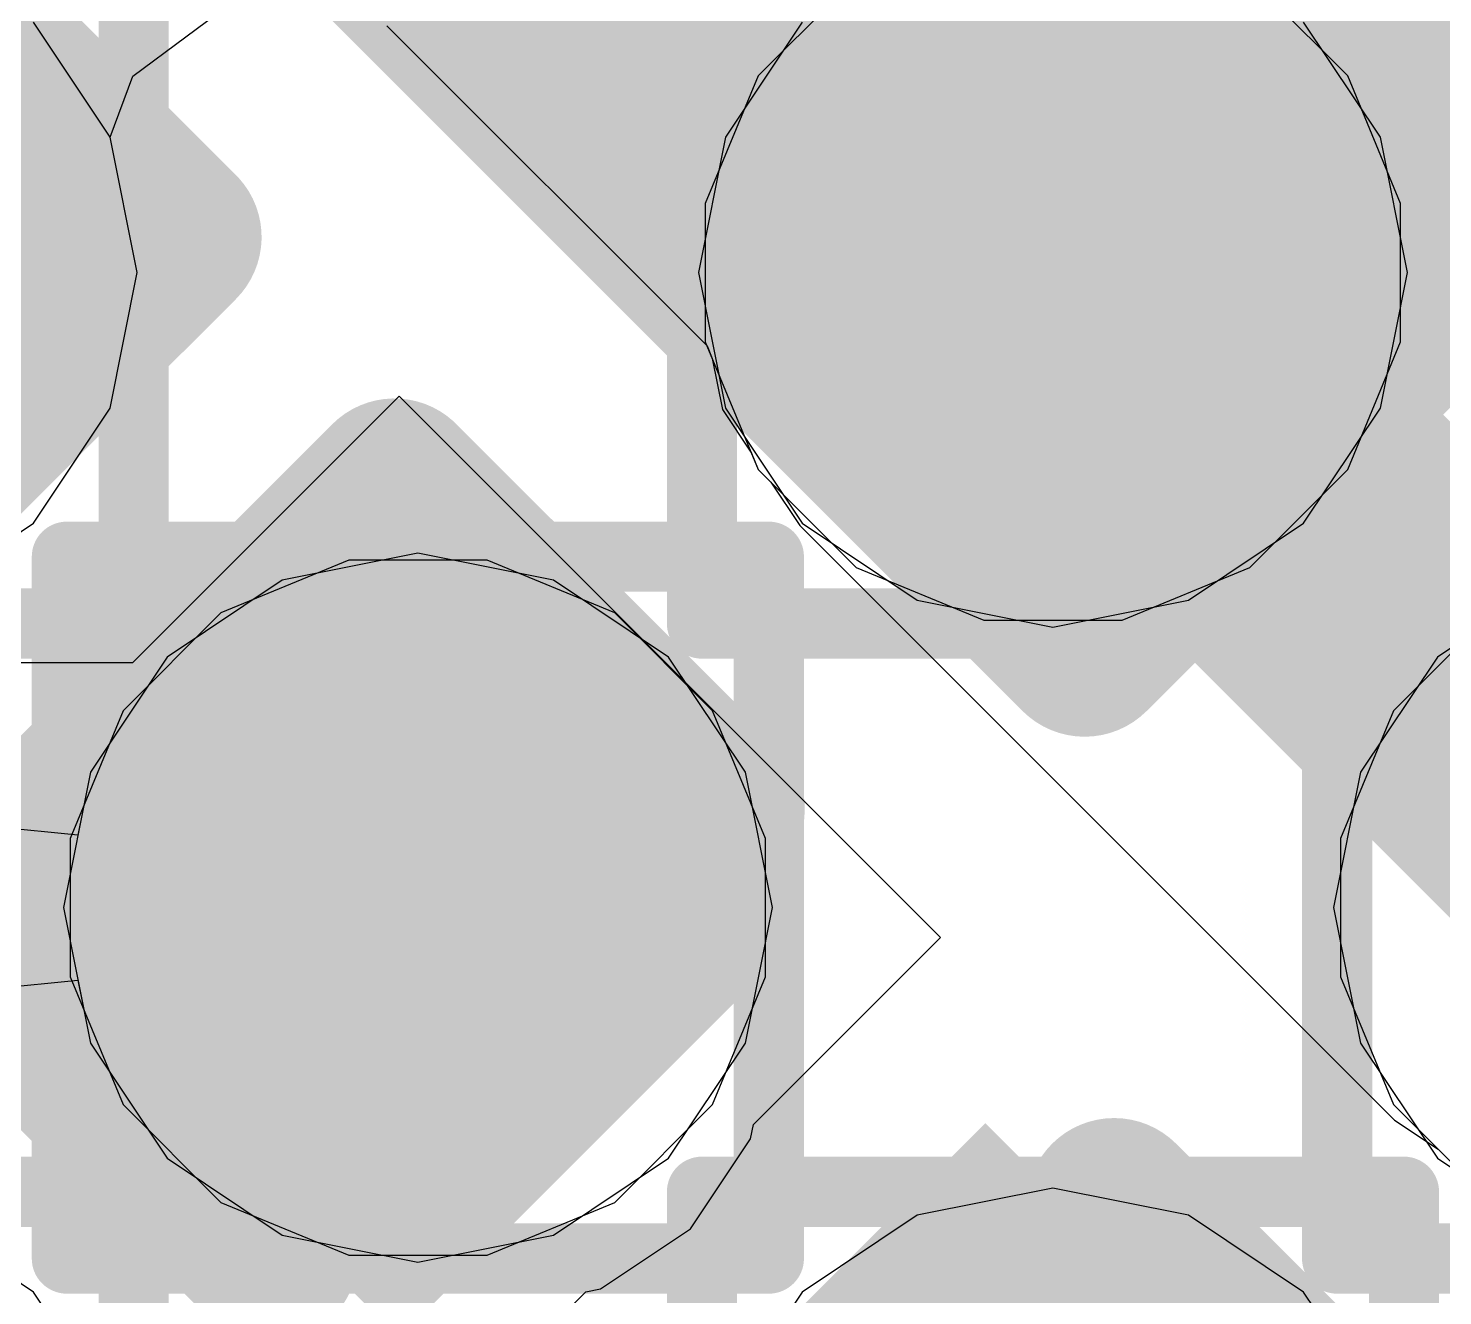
# Model space of a CAD drawing. Header units: inches. Extents: x -6 to 284, y -12 to 154.
# Drawn here: x 52.287 to 53.311, y 4.778 to 5.695 of the extents above; entities that cross this region are included whole.
import ezdxf

# ---------------------------------------------------------------- set-up
doc = ezdxf.new("R2010")
doc.units = ezdxf.units.IN
for name, color, linetype in [('Bottom Layer', 5, 'Continuous'), ('Bottom Overlay', 54, 'Continuous'), ('Bottom Paste', 16, 'Continuous'), ('Bottom Solder', 6, 'Continuous'), ('Drill Drawing', 1, 'Continuous'), ('GND-1', 16, 'Continuous'), ('GND-2', 90, 'Continuous'), ('GND-3', 216, 'Continuous'), ('GND-4', 54, 'Continuous'), ('PWR-1', 156, 'Continuous'), ('PWR-2', 130, 'Continuous'), ('Signal L1', 76, 'Continuous'), ('Signal L2', 6, 'Continuous'), ('Top Layer', 1, 'Continuous'), ('Top Paste', 8, 'Continuous'), ('Top Solder', 216, 'Continuous'), ('Via Holes', 16, 'Continuous')]:
    doc.layers.add(name, color=color, linetype=linetype)

# ---------------------------------------------------------------- blocks, each defined once
blk = doc.blocks.new('BGA_565_15_5_14_4__132')
at = {"layer": 'Top Layer'}
h = blk.add_hatch(color=1, dxfattribs=at)
edge = h.paths.add_edge_path()
edge.add_arc((2.9250005, 0.9749993199999999), 0.12499848, 0, 360)
h = blk.add_hatch(color=1, dxfattribs=at)
edge = h.paths.add_edge_path()
edge.add_arc((3.5749992, 0.9749993199999999), 0.12499848, 0, 360)
at = {"layer": 'Top Paste'}
h = blk.add_hatch(color=8, dxfattribs=at)
edge = h.paths.add_edge_path()
edge.add_arc((2.9250005, 0.9749993199999999), 0.12499848, 0, 360)
h = blk.add_hatch(color=8, dxfattribs=at)
edge = h.paths.add_edge_path()
edge.add_arc((3.5749992, 0.9749993199999999), 0.12499848, 0, 360)
at = {"layer": 'Top Solder'}
h = blk.add_hatch(color=216, dxfattribs=at)
edge = h.paths.add_edge_path()
edge.add_arc((2.9250005, 0.9749993199999999), 0.17499838, 0, 360)
h = blk.add_hatch(color=216, dxfattribs=at)
edge = h.paths.add_edge_path()
edge.add_arc((3.5749992, 0.9749993199999999), 0.17499838, 0, 360)
blk = doc.blocks.new('CAP_0201_B_366')
at = {"layer": 'Bottom Layer'}
for points in [[(-0.44999656, 0.1499997), (-0.14999716, 0.1499997), (-0.14999716, -0.1499997), (-0.44999656, -0.1499997)], [(0.15000224, 0.1499997), (0.4500016399999999, 0.1499997), (0.4500016399999999, -0.1499997), (0.15000224, -0.1499997)]]:
    blk.add_hatch(color=5, dxfattribs=at).paths.add_polyline_path(points)
at = {"layer": 'Bottom Paste'}
for points in [[(-0.44999656, 0.1499997), (-0.14999716, 0.1499997), (-0.14999716, -0.1499997), (-0.44999656, -0.1499997)], [(0.15000224, 0.1499997), (0.4500016399999999, 0.1499997), (0.4500016399999999, -0.1499997), (0.15000224, -0.1499997)]]:
    blk.add_hatch(color=16, dxfattribs=at).paths.add_polyline_path(points)
at = {"layer": 'Bottom Solder'}
for points in [[(-0.50499772, 0.20500086), (-0.094996, 0.20500086), (-0.094996, -0.20500086), (-0.50499772, -0.20500086)], [(0.09500107999999999, 0.20500086), (0.5050028, 0.20500086), (0.5050028, -0.20500086), (0.09500107999999999, -0.20500086)]]:
    blk.add_hatch(color=6, dxfattribs=at).paths.add_polyline_path(points)
at = {"layer": 'Bottom Overlay'}
for points in [[(0.5334, 0.2286, 0.127, 0.127, 0), (0.20320254, 0.22860254, 0.127, 0.127, 0)], [(0.5334, 0.2286, 0.127, 0.127, 0), (0.5334, -0.2286, 0.127, 0.127, 0)], [(-0.2032, -0.2286, 0.127, 0.127, 0), (-0.5333974599999999, -0.22860254, 0.127, 0.127, 0)], [(0.5334, -0.2286, 0.127, 0.127, 0), (0.20320254, -0.22860254, 0.127, 0.127, 0)]]:
    blk.add_lwpolyline(points, format="xyseb", dxfattribs=at)
for points in [[(0.17145254, 0.22860254, 0.0635, 0.0635, 1), (0.23495254, 0.22860254, 0.0635, 0.0635, 1)], [(0.5016499999999999, 0.2286, 0.0635, 0.0635, 1), (0.5651499999999999, 0.2286, 0.0635, 0.0635, 1)], [(0.5016499999999999, 0.2286, 0.0635, 0.0635, 1), (0.5651499999999999, 0.2286, 0.0635, 0.0635, 1)], [(-0.23495, -0.2286, 0.0635, 0.0635, 1), (-0.17145, -0.2286, 0.0635, 0.0635, 1)], [(0.17145254, -0.22860254, 0.0635, 0.0635, 1), (0.23495254, -0.22860254, 0.0635, 0.0635, 1)], [(0.5016499999999999, -0.2286, 0.0635, 0.0635, 1), (0.5651499999999999, -0.2286, 0.0635, 0.0635, 1)], [(0.5016499999999999, -0.2286, 0.0635, 0.0635, 1), (0.5651499999999999, -0.2286, 0.0635, 0.0635, 1)]]:
    blk.add_lwpolyline(points, format="xyseb", close=True, dxfattribs=at)
blk = doc.blocks.new('CAP_0201_B_374')
at = {"layer": 'Bottom Solder'}
blk.add_hatch(color=6, dxfattribs=at).paths.add_polyline_path([(-0.50499772, 0.20500086), (-0.094996, 0.20500086), (-0.094996, -0.20500086), (-0.50499772, -0.20500086)])
at = {"layer": 'Bottom Overlay'}
for points in [[(-0.5334, 0.2286, 0.127, 0.127, 0), (-0.5334, -0.2286, 0.127, 0.127, 0)], [(-0.2032, -0.2286, 0.127, 0.127, 0), (-0.5334, -0.2286, 0.127, 0.127, 0)]]:
    blk.add_lwpolyline(points, format="xyseb", dxfattribs=at)
blk.add_lwpolyline([(-0.5651499999999999, -0.2286, 0.0635, 0.0635, 1), (-0.5016499999999999, -0.2286, 0.0635, 0.0635, 1)], format="xyseb", close=True, dxfattribs=at)
blk.add_lwpolyline([(-0.5651499999999999, -0.2286, 0.0635, 0.0635, 1), (-0.5016499999999999, -0.2286, 0.0635, 0.0635, 1)], format="xyseb", close=True, dxfattribs=at)
blk = doc.blocks.new('C___0603_B_414')
at = {"layer": 'Bottom Layer'}
blk.add_hatch(color=5, dxfattribs=at).paths.add_polyline_path([(0.3810000000000001, -0.4445), (0.3809999999999999, 0.4445), (1.143, 0.4445), (1.143, -0.4445)])
at = {"layer": 'Bottom Paste'}
blk.add_hatch(color=16, dxfattribs=at).paths.add_polyline_path([(0.3810000000000001, -0.4445), (0.3809999999999999, 0.4445), (1.143, 0.4445), (1.143, -0.4445)])
at = {"layer": 'Bottom Solder'}
blk.add_hatch(color=6, dxfattribs=at).paths.add_polyline_path([(0.3210001200000001, -0.50449988), (0.3210001199999999, 0.5044998799999999), (1.20299988, 0.50449988), (1.20299988, -0.5044998799999999)])
at = {"layer": 'Bottom Overlay'}
for points in [[(1.2446, -0.5334, 0.127, 0.127, 0), (1.2446, 0.5334, 0.127, 0.127, 0)], [(0.4571999999999999, -0.5334, 0.127, 0.127, 0), (1.2446, -0.5334, 0.127, 0.127, 0)]]:
    blk.add_lwpolyline(points, format="xyseb", dxfattribs=at)
blk.add_lwpolyline([(1.21285, -0.5334, 0.0635, 0.0635, 1), (1.27635, -0.5334, 0.0635, 0.0635, 1)], format="xyseb", close=True, dxfattribs=at)
blk.add_lwpolyline([(1.21285, -0.5334, 0.0635, 0.0635, 1), (1.27635, -0.5334, 0.0635, 0.0635, 1)], format="xyseb", close=True, dxfattribs=at)
blk = doc.blocks.new('CAP_0201_B_418')
at = {"layer": 'Bottom Overlay'}
for points in [[(0.5334, -0.2286, 0.127, 0.127, 0), (0.5334, 0.2286, 0.127, 0.127, 0)], [(0.5334, -0.2286, 0.127, 0.127, 0), (0.2032, -0.2286, 0.127, 0.127, 0)]]:
    blk.add_lwpolyline(points, format="xyseb", dxfattribs=at)
blk.add_lwpolyline([(0.5016499999999999, -0.2286, 0.0635, 0.0635, 1), (0.5651499999999999, -0.2286, 0.0635, 0.0635, 1)], format="xyseb", close=True, dxfattribs=at)
blk.add_lwpolyline([(0.5016499999999999, -0.2286, 0.0635, 0.0635, 1), (0.5651499999999999, -0.2286, 0.0635, 0.0635, 1)], format="xyseb", close=True, dxfattribs=at)

msp = doc.modelspace()

# ---------------------------------------------------------------- hatches: boundary and pattern name
at = {"layer": 'Bottom Layer'}
h = msp.add_hatch(color=5, dxfattribs=at)
edge = h.paths.add_edge_path()
edge.add_arc((53.02895414, 5.51825922), 0.1499997, 0, 360)
h = msp.add_hatch(color=5, dxfattribs=at)
edge = h.paths.add_edge_path()
edge.add_arc((52.56933098, 5.0586386), 0.1499997, 0, 360)
at = {"layer": 'GND-1'}
h = msp.add_hatch(color=16, dxfattribs=at)
edge = h.paths.add_edge_path()
edge.add_arc((53.02895414, 5.51825922), 0.1499997, 0, 360)
h = msp.add_hatch(color=16, dxfattribs=at)
edge = h.paths.add_edge_path()
edge.add_arc((52.56933098, 5.0586386), 0.1499997, 0, 360)
at = {"layer": 'GND-2'}
h = msp.add_hatch(color=90, dxfattribs=at)
edge = h.paths.add_edge_path()
edge.add_arc((53.02895414, 5.51825922), 0.1499997, 0, 360)
h = msp.add_hatch(color=90, dxfattribs=at)
edge = h.paths.add_edge_path()
edge.add_arc((52.56933098, 5.0586386), 0.1499997, 0, 360)
at = {"layer": 'GND-3'}
h = msp.add_hatch(color=216, dxfattribs=at)
edge = h.paths.add_edge_path()
edge.add_arc((53.02895414, 5.51825922), 0.1499997, 0, 360)
h = msp.add_hatch(color=216, dxfattribs=at)
edge = h.paths.add_edge_path()
edge.add_arc((52.56933098, 5.0586386), 0.1499997, 0, 360)
at = {"layer": 'GND-4'}
h = msp.add_hatch(color=54, dxfattribs=at)
edge = h.paths.add_edge_path()
edge.add_arc((53.02895414, 5.51825922), 0.1499997, 0, 360)
h = msp.add_hatch(color=54, dxfattribs=at)
edge = h.paths.add_edge_path()
edge.add_arc((52.56933098, 5.0586386), 0.1499997, 0, 360)
at = {"layer": 'PWR-1'}
h = msp.add_hatch(color=156, dxfattribs=at)
edge = h.paths.add_edge_path()
edge.add_arc((53.02895414, 5.51825922), 0.1499997, 0, 360)
h = msp.add_hatch(color=156, dxfattribs=at)
edge = h.paths.add_edge_path()
edge.add_arc((52.56933098, 5.0586386), 0.1499997, 0, 360)
at = {"layer": 'PWR-2'}
h = msp.add_hatch(color=130, dxfattribs=at)
edge = h.paths.add_edge_path()
edge.add_arc((53.02895414, 5.51825922), 0.1499997, 0, 360)
h = msp.add_hatch(color=130, dxfattribs=at)
edge = h.paths.add_edge_path()
edge.add_arc((52.56933098, 5.0586386), 0.1499997, 0, 360)
at = {"layer": 'Signal L1'}
h = msp.add_hatch(color=76, dxfattribs=at)
edge = h.paths.add_edge_path()
edge.add_arc((53.02895414, 5.51825922), 0.1499997, 0, 360)
h = msp.add_hatch(color=76, dxfattribs=at)
edge = h.paths.add_edge_path()
edge.add_arc((52.56933098, 5.0586386), 0.1499997, 0, 360)
at = {"layer": 'Signal L2'}
h = msp.add_hatch(color=6, dxfattribs=at)
edge = h.paths.add_edge_path()
edge.add_arc((53.02895414, 5.51825922), 0.1499997, 0, 360)
h = msp.add_hatch(color=6, dxfattribs=at)
edge = h.paths.add_edge_path()
edge.add_arc((52.56933098, 5.0586386), 0.1499997, 0, 360)
at = {"layer": 'Top Layer'}
h = msp.add_hatch(color=1, dxfattribs=at)
edge = h.paths.add_edge_path()
edge.add_arc((53.02895414, 5.51825922), 0.1499997, 0, 360)
h = msp.add_hatch(color=1, dxfattribs=at)
edge = h.paths.add_edge_path()
edge.add_arc((52.56933098, 5.0586386), 0.1499997, 0, 360)
at = {"layer": 'Via Holes'}
h = msp.add_hatch(color=7, dxfattribs=at)
edge = h.paths.add_edge_path()
edge.add_arc((53.02895414, 5.51825922), 0.07499858, 0, 360)
h = msp.add_hatch(color=7, dxfattribs=at)
edge = h.paths.add_edge_path()
edge.add_arc((52.56933098, 5.0586386), 0.07499858, 0, 360)

# ---------------------------------------------------------------- linework, layer by layer
at = {"layer": 'Bottom Layer'}
for p, q in [((52.54678848, 5.69701934), (52.77859904, 5.465208779999999)), ((52.77859904, 5.465208779999999), (52.78231505999999, 5.456237499999999)), ((52.78231505999999, 5.456237499999999), (52.78969121999999, 5.419153499999999)), ((52.55574706, 5.42877248), (52.36293819999999, 5.23596362)), ((52.94748363999999, 5.037035899999999), (52.55574706, 5.42877248)), ((52.78969121999999, 5.419153499999999), (52.81069702, 5.38771592)), ((52.81069702, 5.38771592), (52.81565764, 5.37573982)), ((52.81565764, 5.37573982), (52.8248245, 5.36657296)), ((52.8248245, 5.36657296), (52.84583029999999, 5.33513538)), ((52.84583029999999, 5.33513538), (53.27622314, 4.90474254)), ((52.36293819999999, 5.23596362), (52.08755393999999, 5.23596362)), ((52.81219816, 4.90175042), (52.94748363999999, 5.037035899999999)), ((53.27622314, 4.90474254), (53.3076531, 4.88374182)), ((52.81011028, 4.891250059999999), (52.81219816, 4.90175042)), ((52.76660261999999, 4.826137159999999), (52.81011028, 4.891250059999999)), ((53.3076531, 4.88374182), (53.34605282, 4.8453421)), ((52.70148971999999, 4.7826295), (52.76660261999999, 4.826137159999999)), ((52.55574706, 4.645299319999999), (52.69098936, 4.780541619999999)), ((52.69098936, 4.780541619999999), (52.70148971999999, 4.7826295))]:
    msp.add_line(p, q, dxfattribs=at)
for points in [[(53.02895414, 5.51825922, 0.254, 0.254, 0), (53.02895414, 5.86689454, 0.254, 0.254, 0)], [(53.02895414, 5.51825922, 0.254, 0.254, 0), (53.45934698, 5.087866379999999, 0.254, 0.254, 0)], [(52.08755393999999, 5.0352579, 0.1397, 0.1397, 0), (52.44417502, 5.0352579, 0.1397, 0.1397, 0)], [(52.44417502, 5.0352579, 0.1397, 0.1397, 0), (52.49319701999999, 4.9862359, 0.1397, 0.1397, 0)], [(52.50845988, 4.9862359, 0.1397, 0.1397, 0), (52.55748187999999, 5.0352579, 0.1397, 0.1397, 0)], [(52.55748187999999, 5.0352579, 0.1397, 0.1397, 0), (52.62468265999999, 4.96805712, 0.1397, 0.1397, 0)], [(52.49319701999999, 4.9862359, 0.1397, 0.1397, 0), (52.50845988, 4.9862359, 0.1397, 0.1397, 0)]]:
    msp.add_lwpolyline(points, format="xyseb", dxfattribs=at)
for points in [[(52.96545414000001, 5.51825922, 0.127, 0.127, 1), (53.09245414, 5.51825922, 0.127, 0.127, 1)], [(52.96545414000001, 5.51825922, 0.127, 0.127, 1), (53.09245414, 5.51825922, 0.127, 0.127, 1)], [(52.40925002, 5.0352579, 0.06985, 0.06985, 1), (52.47910002, 5.0352579, 0.06985, 0.06985, 1)], [(52.40925002, 5.0352579, 0.06985, 0.06985, 1), (52.47910002, 5.0352579, 0.06985, 0.06985, 1)], [(52.52255688, 5.0352579, 0.06985, 0.06985, 1), (52.59240688, 5.0352579, 0.06985, 0.06985, 1)], [(52.52255688, 5.0352579, 0.06985, 0.06985, 1), (52.59240688, 5.0352579, 0.06985, 0.06985, 1)], [(52.45827202, 4.9862359, 0.06985, 0.06985, 1), (52.52812202, 4.9862359, 0.06985, 0.06985, 1)], [(52.45827202, 4.9862359, 0.06985, 0.06985, 1), (52.52812202, 4.9862359, 0.06985, 0.06985, 1)], [(52.47353488, 4.9862359, 0.06985, 0.06985, 1), (52.54338488, 4.9862359, 0.06985, 0.06985, 1)], [(52.47353488, 4.9862359, 0.06985, 0.06985, 1), (52.54338488, 4.9862359, 0.06985, 0.06985, 1)], [(52.58975766, 4.96805712, 0.06985, 0.06985, 1), (52.65960766, 4.96805712, 0.06985, 0.06985, 1)]]:
    msp.add_lwpolyline(points, format="xyseb", close=True, dxfattribs=at)
at = {"layer": 'Drill Drawing'}
for points in [[(52.36371035999999, 5.26425922, 0.0508, 0.0508, 0), (52.36371035999999, 5.77225922, 0.0508, 0.0508, 0)], [(52.77495414, 5.26425922, 0.0508, 0.0508, 0), (52.77495414, 5.77225922, 0.0508, 0.0508, 0)], [(53.28295413999999, 5.26425922, 0.0508, 0.0508, 0), (53.28295413999999, 5.77225922, 0.0508, 0.0508, 0)], [(52.31533098, 5.3126386, 0.0508, 0.0508, 0), (52.82333097999999, 5.3126386, 0.0508, 0.0508, 0)], [(52.31533098, 4.8046386, 0.0508, 0.0508, 0), (52.31533098, 5.3126386, 0.0508, 0.0508, 0)], [(52.82333097999999, 4.8046386, 0.0508, 0.0508, 0), (52.82333097999999, 5.3126386, 0.0508, 0.0508, 0)], [(53.23457221999999, 5.3126386, 0.0508, 0.0508, 0), (53.74257221999999, 5.3126386, 0.0508, 0.0508, 0)], [(53.23457221999999, 4.8046386, 0.0508, 0.0508, 0), (53.23457221999999, 5.3126386, 0.0508, 0.0508, 0)], [(51.85571035999999, 5.26425922, 0.0508, 0.0508, 0), (52.36371035999999, 5.26425922, 0.0508, 0.0508, 0)], [(52.77495414, 5.26425922, 0.0508, 0.0508, 0), (53.28295413999999, 5.26425922, 0.0508, 0.0508, 0)], [(51.85571035999999, 4.85301798, 0.0508, 0.0508, 0), (52.36371035999999, 4.85301798, 0.0508, 0.0508, 0)], [(52.36371035999999, 4.34501798, 0.0508, 0.0508, 0), (52.36371035999999, 4.85301798, 0.0508, 0.0508, 0)], [(52.7749516, 4.85301798, 0.0508, 0.0508, 0), (53.2829516, 4.85301798, 0.0508, 0.0508, 0)], [(52.7749516, 4.34501798, 0.0508, 0.0508, 0), (52.7749516, 4.85301798, 0.0508, 0.0508, 0)], [(53.2829516, 4.34501798, 0.0508, 0.0508, 0), (53.2829516, 4.85301798, 0.0508, 0.0508, 0)], [(52.31533098, 4.8046386, 0.0508, 0.0508, 0), (52.82333097999999, 4.8046386, 0.0508, 0.0508, 0)], [(53.23457221999999, 4.8046386, 0.0508, 0.0508, 0), (53.74257221999999, 4.8046386, 0.0508, 0.0508, 0)]]:
    msp.add_lwpolyline(points, format="xyseb", dxfattribs=at)
for points in [[(52.30263097999999, 5.3126386, 0.0254, 0.0254, 1), (52.32803098, 5.3126386, 0.0254, 0.0254, 1)], [(52.30263097999999, 5.3126386, 0.0254, 0.0254, 1), (52.32803098, 5.3126386, 0.0254, 0.0254, 1)], [(52.81063097999999, 5.3126386, 0.0254, 0.0254, 1), (52.83603098, 5.3126386, 0.0254, 0.0254, 1)], [(52.81063097999999, 5.3126386, 0.0254, 0.0254, 1), (52.83603098, 5.3126386, 0.0254, 0.0254, 1)], [(53.22187222, 5.3126386, 0.0254, 0.0254, 1), (53.24727222, 5.3126386, 0.0254, 0.0254, 1)], [(53.22187222, 5.3126386, 0.0254, 0.0254, 1), (53.24727222, 5.3126386, 0.0254, 0.0254, 1)], [(52.35101036, 5.26425922, 0.0254, 0.0254, 1), (52.37641035999999, 5.26425922, 0.0254, 0.0254, 1)], [(52.35101036, 5.26425922, 0.0254, 0.0254, 1), (52.37641035999999, 5.26425922, 0.0254, 0.0254, 1)], [(52.76225414, 5.26425922, 0.0254, 0.0254, 1), (52.78765414, 5.26425922, 0.0254, 0.0254, 1)], [(52.76225414, 5.26425922, 0.0254, 0.0254, 1), (52.78765414, 5.26425922, 0.0254, 0.0254, 1)], [(53.27025413999999, 5.26425922, 0.0254, 0.0254, 1), (53.29565414, 5.26425922, 0.0254, 0.0254, 1)], [(53.27025413999999, 5.26425922, 0.0254, 0.0254, 1), (53.29565414, 5.26425922, 0.0254, 0.0254, 1)], [(52.35101036, 4.85301798, 0.0254, 0.0254, 1), (52.37641035999999, 4.85301798, 0.0254, 0.0254, 1)], [(52.35101036, 4.85301798, 0.0254, 0.0254, 1), (52.37641035999999, 4.85301798, 0.0254, 0.0254, 1)], [(52.76225159999999, 4.85301798, 0.0254, 0.0254, 1), (52.78765159999999, 4.85301798, 0.0254, 0.0254, 1)], [(52.76225159999999, 4.85301798, 0.0254, 0.0254, 1), (52.78765159999999, 4.85301798, 0.0254, 0.0254, 1)], [(53.27025159999999, 4.85301798, 0.0254, 0.0254, 1), (53.29565159999999, 4.85301798, 0.0254, 0.0254, 1)], [(53.27025159999999, 4.85301798, 0.0254, 0.0254, 1), (53.29565159999999, 4.85301798, 0.0254, 0.0254, 1)], [(52.30263097999999, 4.8046386, 0.0254, 0.0254, 1), (52.32803098, 4.8046386, 0.0254, 0.0254, 1)], [(52.30263097999999, 4.8046386, 0.0254, 0.0254, 1), (52.32803098, 4.8046386, 0.0254, 0.0254, 1)], [(52.81063097999999, 4.8046386, 0.0254, 0.0254, 1), (52.83603098, 4.8046386, 0.0254, 0.0254, 1)], [(52.81063097999999, 4.8046386, 0.0254, 0.0254, 1), (52.83603098, 4.8046386, 0.0254, 0.0254, 1)], [(53.22187222, 4.8046386, 0.0254, 0.0254, 1), (53.24727222, 4.8046386, 0.0254, 0.0254, 1)], [(53.22187222, 4.8046386, 0.0254, 0.0254, 1), (53.24727222, 4.8046386, 0.0254, 0.0254, 1)]]:
    msp.add_lwpolyline(points, format="xyseb", close=True, dxfattribs=at)
at = {"layer": 'GND-1'}
for p, q in [((52.88643474, 5.73155572), (52.81565764, 5.660778619999999)), ((53.24225063999999, 5.660778619999999), (53.17147354, 5.73155572)), ((52.81565764, 5.660778619999999), (52.77735443999999, 5.56830484)), ((53.28055384, 5.56830484), (53.24225063999999, 5.660778619999999)), ((52.77735443999999, 5.56830484), (52.77735443999999, 5.468213599999999)), ((53.28055384, 5.468213599999999), (53.28055384, 5.56830484)), ((52.77735443999999, 5.468213599999999), (52.81565764, 5.37573982)), ((53.24225063999999, 5.37573982), (53.28055384, 5.468213599999999)), ((52.81565764, 5.37573982), (52.88643474, 5.30496272)), ((53.17147354, 5.30496272), (53.24225063999999, 5.37573982)), ((52.51928536, 5.310238299999999), (52.42681158, 5.271935099999999)), ((52.6193766, 5.310238299999999), (52.51928536, 5.310238299999999)), ((52.71185038, 5.271935099999999), (52.6193766, 5.310238299999999)), ((52.88643474, 5.30496272), (52.97890852, 5.266659519999999)), ((53.07899976, 5.266659519999999), (53.17147354, 5.30496272)), ((52.42681158, 5.271935099999999), (52.35603448, 5.201158)), ((52.78262748, 5.201158), (52.71185038, 5.271935099999999)), ((53.34605282, 5.271935099999999), (53.27527572, 5.201158)), ((52.97890852, 5.266659519999999), (53.07899976, 5.266659519999999)), ((52.35603448, 5.201158), (52.31773127999999, 5.10868422)), ((52.82093068, 5.10868422), (52.78262748, 5.201158)), ((53.27527572, 5.201158), (53.23697252, 5.10868422)), ((52.31773127999999, 5.10868422), (52.31773127999999, 5.00859298)), ((52.82093068, 5.00859298), (52.82093068, 5.10868422)), ((53.23697252, 5.10868422), (53.23697252, 5.00859298)), ((52.31773127999999, 5.00859298), (52.35603448, 4.9161192)), ((52.78262748, 4.9161192), (52.82093068, 5.00859298)), ((53.23697252, 5.00859298), (53.27527572, 4.9161192)), ((52.35603448, 4.9161192), (52.42681158, 4.8453421)), ((52.71185038, 4.8453421), (52.78262748, 4.9161192)), ((53.27527572, 4.9161192), (53.34605282, 4.8453421)), ((52.42681158, 4.8453421), (52.51928536, 4.807038899999999)), ((52.6193766, 4.807038899999999), (52.71185038, 4.8453421)), ((52.51928536, 4.807038899999999), (52.6193766, 4.807038899999999))]:
    msp.add_line(p, q, dxfattribs=at)
at = {"layer": 'GND-2'}
for p, q in [((52.88643474, 5.73155572), (52.81565764, 5.660778619999999)), ((53.24225063999999, 5.660778619999999), (53.17147354, 5.73155572)), ((52.81565764, 5.660778619999999), (52.77735443999999, 5.56830484)), ((53.28055384, 5.56830484), (53.24225063999999, 5.660778619999999)), ((52.77735443999999, 5.56830484), (52.77735443999999, 5.468213599999999)), ((53.28055384, 5.468213599999999), (53.28055384, 5.56830484)), ((52.77735443999999, 5.468213599999999), (52.81565764, 5.37573982)), ((53.24225063999999, 5.37573982), (53.28055384, 5.468213599999999)), ((52.81565764, 5.37573982), (52.88643474, 5.30496272)), ((53.17147354, 5.30496272), (53.24225063999999, 5.37573982)), ((52.51928536, 5.310238299999999), (52.42681158, 5.271935099999999)), ((52.6193766, 5.310238299999999), (52.51928536, 5.310238299999999)), ((52.71185038, 5.271935099999999), (52.6193766, 5.310238299999999)), ((52.88643474, 5.30496272), (52.97890852, 5.266659519999999)), ((53.07899976, 5.266659519999999), (53.17147354, 5.30496272)), ((52.42681158, 5.271935099999999), (52.35603448, 5.201158)), ((52.78262748, 5.201158), (52.71185038, 5.271935099999999)), ((53.34605282, 5.271935099999999), (53.27527572, 5.201158)), ((52.97890852, 5.266659519999999), (53.07899976, 5.266659519999999)), ((52.35603448, 5.201158), (52.31773127999999, 5.10868422)), ((52.82093068, 5.10868422), (52.78262748, 5.201158)), ((53.27527572, 5.201158), (53.23697252, 5.10868422)), ((52.31773127999999, 5.10868422), (52.31773127999999, 5.00859298)), ((52.82093068, 5.00859298), (52.82093068, 5.10868422)), ((53.23697252, 5.10868422), (53.23697252, 5.00859298)), ((52.31773127999999, 5.00859298), (52.35603448, 4.9161192)), ((52.78262748, 4.9161192), (52.82093068, 5.00859298)), ((53.23697252, 5.00859298), (53.27527572, 4.9161192)), ((52.35603448, 4.9161192), (52.42681158, 4.8453421)), ((52.71185038, 4.8453421), (52.78262748, 4.9161192)), ((53.27527572, 4.9161192), (53.34605282, 4.8453421)), ((52.42681158, 4.8453421), (52.51928536, 4.807038899999999)), ((52.6193766, 4.807038899999999), (52.71185038, 4.8453421)), ((52.51928536, 4.807038899999999), (52.6193766, 4.807038899999999))]:
    msp.add_line(p, q, dxfattribs=at)
at = {"layer": 'GND-3'}
for p, q in [((52.88643474, 5.73155572), (52.81565764, 5.660778619999999)), ((53.24225063999999, 5.660778619999999), (53.17147354, 5.73155572)), ((52.81565764, 5.660778619999999), (52.77735443999999, 5.56830484)), ((53.28055384, 5.56830484), (53.24225063999999, 5.660778619999999)), ((52.77735443999999, 5.56830484), (52.77735443999999, 5.468213599999999)), ((53.28055384, 5.468213599999999), (53.28055384, 5.56830484)), ((52.77735443999999, 5.468213599999999), (52.81565764, 5.37573982)), ((53.24225063999999, 5.37573982), (53.28055384, 5.468213599999999)), ((52.81565764, 5.37573982), (52.88643474, 5.30496272)), ((53.17147354, 5.30496272), (53.24225063999999, 5.37573982)), ((52.51928536, 5.310238299999999), (52.42681158, 5.271935099999999)), ((52.6193766, 5.310238299999999), (52.51928536, 5.310238299999999)), ((52.71185038, 5.271935099999999), (52.6193766, 5.310238299999999)), ((52.88643474, 5.30496272), (52.97890852, 5.266659519999999)), ((53.07899976, 5.266659519999999), (53.17147354, 5.30496272)), ((52.42681158, 5.271935099999999), (52.35603448, 5.201158)), ((52.78262748, 5.201158), (52.71185038, 5.271935099999999)), ((53.34605282, 5.271935099999999), (53.27527572, 5.201158)), ((52.97890852, 5.266659519999999), (53.07899976, 5.266659519999999)), ((52.35603448, 5.201158), (52.31773127999999, 5.10868422)), ((52.82093068, 5.10868422), (52.78262748, 5.201158)), ((53.27527572, 5.201158), (53.23697252, 5.10868422)), ((52.31773127999999, 5.10868422), (52.31773127999999, 5.00859298)), ((52.82093068, 5.00859298), (52.82093068, 5.10868422)), ((53.23697252, 5.10868422), (53.23697252, 5.00859298)), ((52.31773127999999, 5.00859298), (52.35603448, 4.9161192)), ((52.78262748, 4.9161192), (52.82093068, 5.00859298)), ((53.23697252, 5.00859298), (53.27527572, 4.9161192)), ((52.35603448, 4.9161192), (52.42681158, 4.8453421)), ((52.71185038, 4.8453421), (52.78262748, 4.9161192)), ((53.27527572, 4.9161192), (53.34605282, 4.8453421)), ((52.42681158, 4.8453421), (52.51928536, 4.807038899999999)), ((52.6193766, 4.807038899999999), (52.71185038, 4.8453421)), ((52.51928536, 4.807038899999999), (52.6193766, 4.807038899999999))]:
    msp.add_line(p, q, dxfattribs=at)
at = {"layer": 'GND-4'}
for p, q in [((52.88643474, 5.73155572), (52.81565764, 5.660778619999999)), ((53.24225063999999, 5.660778619999999), (53.17147354, 5.73155572)), ((52.81565764, 5.660778619999999), (52.77735443999999, 5.56830484)), ((53.28055384, 5.56830484), (53.24225063999999, 5.660778619999999)), ((52.77735443999999, 5.56830484), (52.77735443999999, 5.468213599999999)), ((53.28055384, 5.468213599999999), (53.28055384, 5.56830484)), ((52.77735443999999, 5.468213599999999), (52.81565764, 5.37573982)), ((53.24225063999999, 5.37573982), (53.28055384, 5.468213599999999)), ((52.81565764, 5.37573982), (52.88643474, 5.30496272)), ((53.17147354, 5.30496272), (53.24225063999999, 5.37573982)), ((52.51928536, 5.310238299999999), (52.42681158, 5.271935099999999)), ((52.6193766, 5.310238299999999), (52.51928536, 5.310238299999999)), ((52.71185038, 5.271935099999999), (52.6193766, 5.310238299999999)), ((52.88643474, 5.30496272), (52.97890852, 5.266659519999999)), ((53.07899976, 5.266659519999999), (53.17147354, 5.30496272)), ((52.42681158, 5.271935099999999), (52.35603448, 5.201158)), ((52.78262748, 5.201158), (52.71185038, 5.271935099999999)), ((53.34605282, 5.271935099999999), (53.27527572, 5.201158)), ((52.97890852, 5.266659519999999), (53.07899976, 5.266659519999999)), ((52.35603448, 5.201158), (52.31773127999999, 5.10868422)), ((52.82093068, 5.10868422), (52.78262748, 5.201158)), ((53.27527572, 5.201158), (53.23697252, 5.10868422)), ((52.31773127999999, 5.10868422), (52.31773127999999, 5.00859298)), ((52.82093068, 5.00859298), (52.82093068, 5.10868422)), ((53.23697252, 5.10868422), (53.23697252, 5.00859298)), ((52.31773127999999, 5.00859298), (52.35603448, 4.9161192)), ((52.78262748, 4.9161192), (52.82093068, 5.00859298)), ((53.23697252, 5.00859298), (53.27527572, 4.9161192)), ((52.35603448, 4.9161192), (52.42681158, 4.8453421)), ((52.71185038, 4.8453421), (52.78262748, 4.9161192)), ((53.27527572, 4.9161192), (53.34605282, 4.8453421)), ((52.42681158, 4.8453421), (52.51928536, 4.807038899999999)), ((52.6193766, 4.807038899999999), (52.71185038, 4.8453421)), ((52.51928536, 4.807038899999999), (52.6193766, 4.807038899999999))]:
    msp.add_line(p, q, dxfattribs=at)
at = {"layer": 'PWR-1'}
for p, q in [((52.34671268, 5.616427679999999), (52.29110445999999, 5.699653319999999)), ((52.84756003999999, 5.699653319999999), (52.79195181999999, 5.616427679999999)), ((53.26595646, 5.616427679999999), (53.21034824, 5.699653319999999)), ((52.36624019999999, 5.51825922), (52.34671268, 5.616427679999999)), ((52.79195181999999, 5.616427679999999), (52.7724243, 5.51825922)), ((53.28548398, 5.51825922), (53.26595646, 5.616427679999999)), ((52.34671268, 5.42009076), (52.36624019999999, 5.51825922)), ((52.7724243, 5.51825922), (52.79195181999999, 5.42009076)), ((53.26595646, 5.42009076), (53.28548398, 5.51825922)), ((52.29110445999999, 5.33686512), (52.34671268, 5.42009076)), ((52.79195181999999, 5.42009076), (52.84756003999999, 5.33686512)), ((53.21034824, 5.33686512), (53.26595646, 5.42009076)), ((52.20787882, 5.2812569), (52.29110445999999, 5.33686512)), ((52.84756003999999, 5.33686512), (52.93078568, 5.2812569)), ((53.1271226, 5.2812569), (53.21034824, 5.33686512)), ((52.56933098, 5.315168439999999), (52.47116251999999, 5.295640919999999)), ((52.66749944, 5.295640919999999), (52.56933098, 5.315168439999999)), ((52.47116251999999, 5.295640919999999), (52.38793687999999, 5.2400327)), ((52.75072508, 5.2400327), (52.66749944, 5.295640919999999)), ((53.39040376, 5.295640919999999), (53.30717812, 5.2400327)), ((52.93078568, 5.2812569), (53.02895414, 5.261729379999999)), ((53.02895414, 5.261729379999999), (53.1271226, 5.2812569)), ((52.38793687999999, 5.2400327), (52.33232865999999, 5.15680706)), ((52.8063333, 5.15680706), (52.75072508, 5.2400327)), ((53.30717812, 5.2400327), (53.2515699, 5.15680706)), ((52.33232865999999, 5.15680706), (52.32654508, 5.12773168)), ((52.82586082, 5.0586386), (52.8063333, 5.15680706)), ((53.2515699, 5.15680706), (53.23204238, 5.0586386)), ((52.32324308, 5.11116326), (52.20867384, 5.122448479999999)), ((52.32654508, 5.12773168), (52.32324308, 5.11116326)), ((52.8063333, 4.96047014), (52.82586082, 5.0586386)), ((53.23204238, 5.0586386), (53.2515699, 4.96047014)), ((52.20867384, 4.99482872), (52.32324308, 5.00611394)), ((52.32324308, 5.00611394), (52.32654508, 4.98954806)), ((52.32654508, 4.98954806), (52.33232865999999, 4.96047014)), ((52.33232865999999, 4.96047014), (52.38793687999999, 4.8772445)), ((52.75072508, 4.8772445), (52.8063333, 4.96047014)), ((53.2515699, 4.96047014), (53.30717812, 4.8772445)), ((52.38793687999999, 4.8772445), (52.47116251999999, 4.82163628)), ((52.66749944, 4.82163628), (52.75072508, 4.8772445)), ((53.30717812, 4.8772445), (53.39040376, 4.82163628)), ((53.02895159999999, 4.85554782), (52.93078314, 4.836020299999999)), ((53.12712006, 4.836020299999999), (53.02895159999999, 4.85554782)), ((52.29110445999999, 4.78041208), (52.20787882, 4.836020299999999)), ((52.93078314, 4.836020299999999), (52.84755749999999, 4.78041208)), ((53.21034569999999, 4.78041208), (53.12712006, 4.836020299999999)), ((52.47116251999999, 4.82163628), (52.56933098, 4.802108759999999)), ((52.56933098, 4.802108759999999), (52.66749944, 4.82163628)), ((52.34671268, 4.697186439999999), (52.29110445999999, 4.78041208)), ((52.84755749999999, 4.78041208), (52.79194928, 4.697186439999999)), ((53.26595392, 4.697186439999999), (53.21034569999999, 4.78041208))]:
    msp.add_line(p, q, dxfattribs=at)
at = {"layer": 'PWR-2'}
for p, q in [((52.34671268, 5.616427679999999), (52.29110445999999, 5.699653319999999)), ((52.36624019999999, 5.51825922), (52.34671268, 5.616427679999999)), ((52.34671268, 5.42009076), (52.36624019999999, 5.51825922)), ((52.29110445999999, 5.33686512), (52.34671268, 5.42009076)), ((52.20787882, 5.2812569), (52.29110445999999, 5.33686512)), ((52.56933098, 5.315168439999999), (52.47116251999999, 5.295640919999999)), ((52.66749944, 5.295640919999999), (52.56933098, 5.315168439999999)), ((52.47116251999999, 5.295640919999999), (52.38793687999999, 5.2400327)), ((52.75072508, 5.2400327), (52.66749944, 5.295640919999999)), ((52.38793687999999, 5.2400327), (52.33232865999999, 5.15680706)), ((52.8063333, 5.15680706), (52.75072508, 5.2400327)), ((52.33232865999999, 5.15680706), (52.31280114, 5.0586386)), ((52.82586082, 5.0586386), (52.8063333, 5.15680706)), ((52.31280114, 5.0586386), (52.33232865999999, 4.96047014)), ((52.8063333, 4.96047014), (52.82586082, 5.0586386)), ((52.33232865999999, 4.96047014), (52.38793687999999, 4.8772445)), ((52.75072508, 4.8772445), (52.8063333, 4.96047014)), ((52.38793687999999, 4.8772445), (52.47116251999999, 4.82163628)), ((52.66749944, 4.82163628), (52.75072508, 4.8772445)), ((53.02895159999999, 4.85554782), (52.93078314, 4.836020299999999)), ((53.12712006, 4.836020299999999), (53.02895159999999, 4.85554782)), ((52.29110445999999, 4.78041208), (52.20787882, 4.836020299999999)), ((52.93078314, 4.836020299999999), (52.84755749999999, 4.78041208)), ((53.21034569999999, 4.78041208), (53.12712006, 4.836020299999999)), ((52.47116251999999, 4.82163628), (52.56933098, 4.802108759999999)), ((52.56933098, 4.802108759999999), (52.66749944, 4.82163628)), ((52.34671268, 4.697186439999999), (52.29110445999999, 4.78041208)), ((52.84755749999999, 4.78041208), (52.79194928, 4.697186439999999)), ((53.26595392, 4.697186439999999), (53.21034569999999, 4.78041208))]:
    msp.add_line(p, q, dxfattribs=at)
at = {"layer": 'Signal L2'}
for p, q in [((52.36304996000001, 5.66036968), (52.47116506, 5.740874979999999)), ((52.84756003999999, 5.699653319999999), (52.79195181999999, 5.616427679999999)), ((53.26595646, 5.616427679999999), (53.21034824, 5.699653319999999)), ((52.34671268, 5.61642514), (52.36304996000001, 5.66036968)), ((52.36624019999999, 5.51825922), (52.34671268, 5.61642514)), ((52.79195181999999, 5.616427679999999), (52.7724243, 5.51825922)), ((53.28548398, 5.51825922), (53.26595646, 5.616427679999999)), ((52.34671268, 5.42009076), (52.36624019999999, 5.51825922)), ((52.7724243, 5.51825922), (52.79195181999999, 5.42009076)), ((53.26595646, 5.42009076), (53.28548398, 5.51825922)), ((52.29110445999999, 5.33686512), (52.34671268, 5.42009076)), ((52.79195181999999, 5.42009076), (52.84756003999999, 5.33686512)), ((53.21034824, 5.33686512), (53.26595646, 5.42009076)), ((52.20787882, 5.2812569), (52.29110445999999, 5.33686512)), ((52.84756003999999, 5.33686512), (52.93078568, 5.2812569)), ((53.1271226, 5.2812569), (53.21034824, 5.33686512)), ((53.39040376, 5.295640919999999), (53.30717812, 5.2400327)), ((52.93078568, 5.2812569), (53.02895414, 5.261729379999999)), ((53.02895414, 5.261729379999999), (53.1271226, 5.2812569)), ((53.30717812, 5.2400327), (53.2515699, 5.15680706)), ((53.2515699, 5.15680706), (53.23204238, 5.0586386)), ((53.23204238, 5.0586386), (53.2515699, 4.96047014)), ((53.2515699, 4.96047014), (53.30717812, 4.8772445)), ((53.30717812, 4.8772445), (53.39040376, 4.82163628)), ((53.02895159999999, 4.85554782), (52.93078314, 4.836020299999999)), ((53.12712006, 4.836020299999999), (53.02895159999999, 4.85554782)), ((52.29110445999999, 4.78041208), (52.20787882, 4.836020299999999)), ((52.93078314, 4.836020299999999), (52.84755749999999, 4.78041208)), ((53.21034569999999, 4.78041208), (53.12712006, 4.836020299999999)), ((52.34671268, 4.697186439999999), (52.29110445999999, 4.78041208)), ((52.84755749999999, 4.78041208), (52.79194928, 4.697186439999999)), ((53.26595392, 4.697186439999999), (53.21034569999999, 4.78041208))]:
    msp.add_line(p, q, dxfattribs=at)
at = {"layer": 'Top Layer'}
for points in [[(52.56943512, 5.977836659999999, 0.254, 0.254, 0), (53.0290532, 5.518218579999999, 0.254, 0.254, 0)], [(53.02905828, 5.518218579999999, 0.254, 0.254, 0), (53.48867636, 5.977836659999999, 0.254, 0.254, 0)], [(53.02905573999999, 5.518218579999999, 0.254, 0.254, 0), (53.02905828, 5.518218579999999, 0.254, 0.254, 0)], [(53.02905828, 5.518218579999999, 0.254, 0.254, 0), (53.48867636, 5.05859796, 0.254, 0.254, 0)]]:
    msp.add_lwpolyline(points, format="xyseb", dxfattribs=at)
for points in [[(52.9655532, 5.518218579999999, 0.127, 0.127, 1), (53.0925532, 5.518218579999999, 0.127, 0.127, 1)], [(52.96555573999999, 5.518218579999999, 0.127, 0.127, 1), (53.09255573999999, 5.518218579999999, 0.127, 0.127, 1)], [(52.96555828, 5.518218579999999, 0.127, 0.127, 1), (53.09255828, 5.518218579999999, 0.127, 0.127, 1)], [(52.96555828, 5.518218579999999, 0.127, 0.127, 1), (53.09255828, 5.518218579999999, 0.127, 0.127, 1)], [(52.96555828, 5.518218579999999, 0.127, 0.127, 1), (53.09255828, 5.518218579999999, 0.127, 0.127, 1)]]:
    msp.add_lwpolyline(points, format="xyseb", close=True, dxfattribs=at)

# ---------------------------------------------------------------- block references
for name, p, rotation in [('BGA_565_15_5_14_4__132', (54.40792014, 8.2759296), 225), ('C___0603_B_414', (52.54893732, 6.50309342), 315), ('CAP_0201_B_374', (51.8539476, 5.75955922), 135), ('CAP_0201_B_418', (53.83927001999999, 5.45966142), 225), ('CAP_0201_B_366', (52.76788024, 4.82490272), 135)]:
    msp.add_blockref(name, p, dxfattribs=dict(rotation=rotation))

doc.saveas('drawing.dxf')
